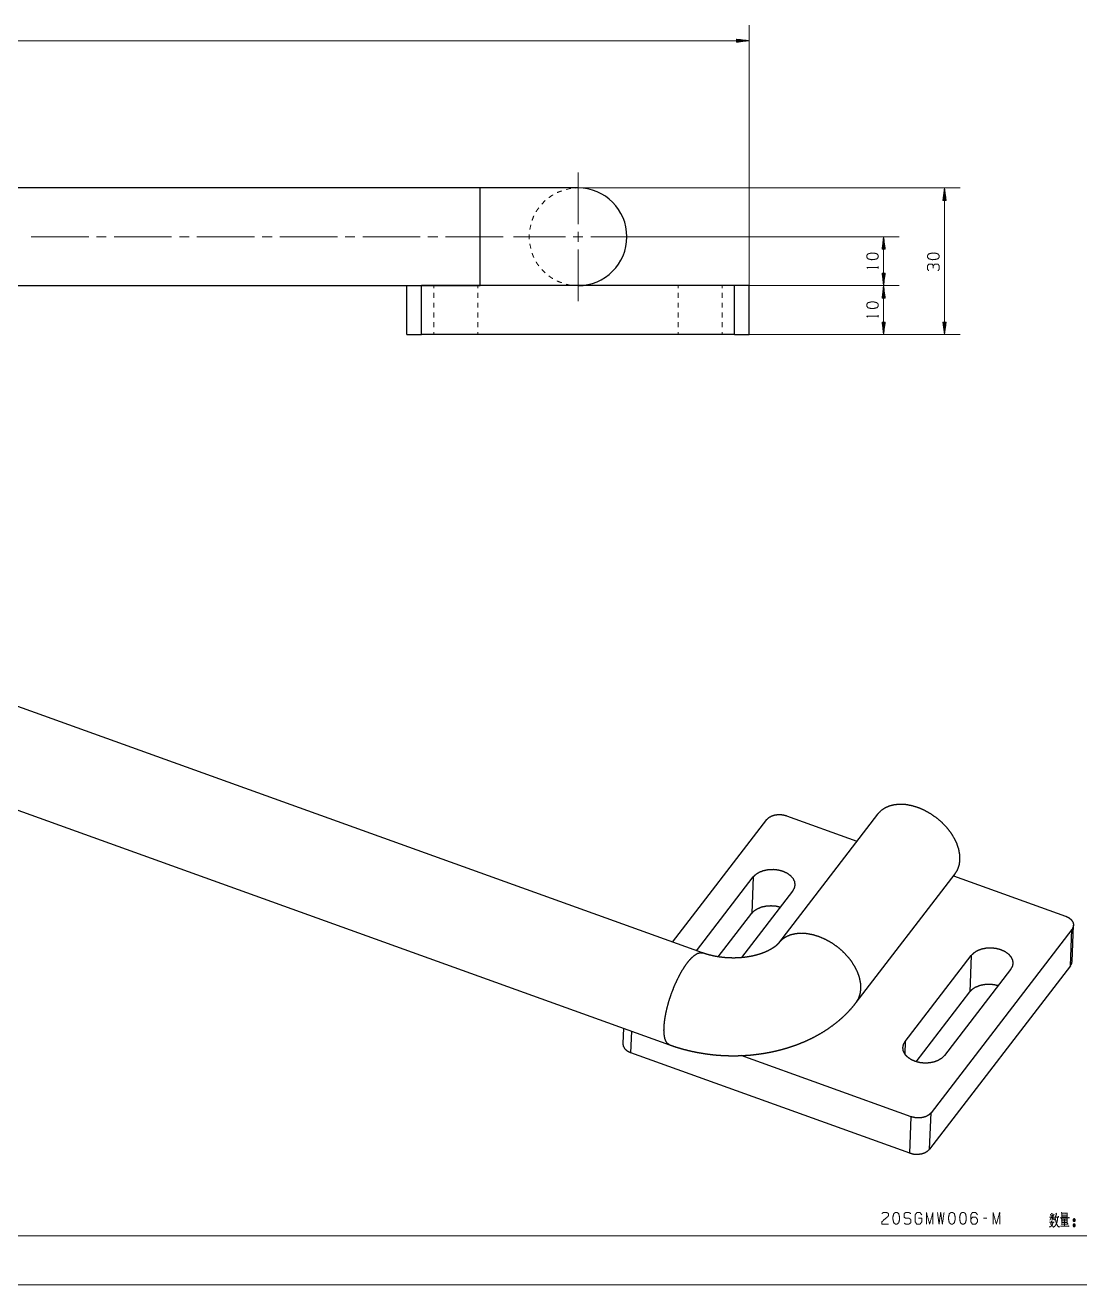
# Model space of a CAD drawing. Header units: millimetres. Extents: x 0 to 841, y 0 to 594.
# Drawn here: x 426.4 to 642.2, y 0 to 257.8 of the extents above; entities that cross this region are included whole.
import ezdxf

# ---------------------------------------------------------------- set-up
doc = ezdxf.new("R2010")
doc.units = ezdxf.units.MM
doc.layers.add('101', color=7, linetype='Continuous', true_color=0xffffff)

msp = doc.modelspace()

# ---------------------------------------------------------------- linework, layer by layer
at = {"layer": '101', "color": 22, "linetype": 'Continuous', "lineweight": 18}
for p, q in [((574.53, 204.51), (574.53, 257.82)), ((574.53, 254.64), (97.92, 254.64)), ((571.99, 254.98), (571.99, 254.31)), ((574.53, 254.64), (571.99, 254.98)), ((571.99, 254.97), (572.02, 254.97)), ((571.99, 254.97), (572.02, 254.97)), ((571.99, 254.92), (572.4, 254.92)), ((571.99, 254.87), (572.79, 254.87)), ((571.99, 254.82), (573.18, 254.82)), ((571.99, 254.77), (573.56, 254.77)), ((571.99, 254.72), (573.95, 254.72)), ((571.99, 254.67), (574.33, 254.67)), ((571.99, 254.31), (574.53, 254.64)), ((571.99, 254.62), (574.33, 254.62)), ((571.99, 254.57), (573.95, 254.57)), ((571.99, 254.52), (573.56, 254.52)), ((571.99, 254.47), (573.18, 254.47)), ((571.99, 254.41), (572.79, 254.41)), ((571.99, 254.36), (572.4, 254.36)), ((571.99, 254.31), (572.02, 254.31)), ((571.99, 254.31), (572.02, 254.31)), ((539.53, 224.51), (617.7, 224.51)), ((614.53, 224.51), (614.19, 221.97)), ((614.5, 221.97), (614.5, 224.31)), ((614.86, 221.97), (614.53, 224.51)), ((614.53, 224.51), (614.53, 194.51)), ((614.55, 221.97), (614.55, 224.31)), ((614.19, 221.97), (614.86, 221.97)), ((614.2, 221.97), (614.2, 222)), ((614.2, 221.97), (614.2, 222)), ((614.25, 221.97), (614.25, 222.38)), ((614.3, 221.97), (614.3, 222.77)), ((614.35, 221.97), (614.35, 223.16)), ((614.4, 221.97), (614.4, 223.54)), ((614.45, 221.97), (614.45, 223.93)), ((614.6, 221.97), (614.6, 223.93)), ((614.65, 221.97), (614.65, 223.54)), ((614.7, 221.97), (614.7, 223.16)), ((614.76, 221.97), (614.76, 222.77)), ((614.81, 221.97), (614.81, 222.38)), ((614.86, 221.97), (614.86, 222)), ((614.86, 221.97), (614.86, 222)), ((552.7, 214.51), (605.25, 214.51)), ((602.07, 214.51), (601.74, 211.97)), ((602.05, 211.97), (602.05, 214.31)), ((602.07, 214.51), (602.07, 204.51)), ((602.41, 211.97), (602.07, 214.51)), ((602.1, 211.97), (602.1, 214.31)), ((601.74, 211.97), (601.74, 212)), ((601.74, 211.97), (601.74, 212)), ((601.74, 211.97), (602.41, 211.97)), ((601.79, 211.97), (601.79, 212.38)), ((601.84, 211.97), (601.84, 212.77)), ((601.9, 211.97), (601.9, 213.16)), ((601.95, 211.97), (601.95, 213.54)), ((602, 211.97), (602, 213.93)), ((602.15, 211.97), (602.15, 213.93)), ((602.2, 211.97), (602.2, 213.54)), ((602.25, 211.97), (602.25, 213.16)), ((602.3, 211.97), (602.3, 212.77)), ((602.35, 211.97), (602.35, 212.38)), ((602.4, 211.97), (602.4, 212)), ((602.4, 211.97), (602.4, 212)), ((601.74, 207.05), (601.74, 207.01)), ((601.74, 207.05), (601.74, 207.01)), ((602.41, 207.05), (601.74, 207.05)), ((601.74, 207.05), (602.07, 204.51)), ((601.79, 207.05), (601.79, 206.63)), ((601.84, 207.05), (601.84, 206.24)), ((601.9, 207.05), (601.9, 205.86)), ((601.95, 207.05), (601.95, 205.47)), ((602, 207.05), (602, 205.09)), ((602.05, 207.05), (602.05, 204.7)), ((602.07, 204.51), (602.41, 207.05)), ((602.1, 207.05), (602.1, 204.7)), ((602.15, 207.05), (602.15, 205.09)), ((602.2, 207.05), (602.2, 205.47)), ((602.25, 207.05), (602.25, 205.86)), ((602.3, 207.05), (602.3, 206.24)), ((602.35, 207.05), (602.35, 206.63)), ((602.4, 207.05), (602.4, 207.01)), ((602.4, 207.05), (602.4, 207.01)), ((571.53, 204.51), (605.25, 204.51)), ((571.53, 204.51), (605.25, 204.51)), ((602.07, 204.51), (601.74, 201.97)), ((602, 201.97), (602, 203.93)), ((602.05, 201.97), (602.05, 204.31)), ((602.41, 201.97), (602.07, 204.51)), ((602.07, 204.51), (602.07, 194.51)), ((602.1, 201.97), (602.1, 204.31)), ((602.15, 201.97), (602.15, 203.93)), ((601.74, 201.97), (601.74, 202)), ((601.74, 201.97), (601.74, 202)), ((601.74, 201.97), (602.41, 201.97)), ((601.79, 201.97), (601.79, 202.38)), ((601.84, 201.97), (601.84, 202.77)), ((601.9, 201.97), (601.9, 203.16)), ((601.95, 201.97), (601.95, 203.54)), ((602.2, 201.97), (602.2, 203.54)), ((602.25, 201.97), (602.25, 203.16)), ((602.3, 201.97), (602.3, 202.77)), ((602.35, 201.97), (602.35, 202.38)), ((602.4, 201.97), (602.4, 202)), ((602.4, 201.97), (602.4, 202)), ((601.74, 197.05), (601.74, 197.01)), ((602.41, 197.05), (601.74, 197.05)), ((601.74, 197.05), (602.07, 194.51)), ((601.74, 197.05), (601.74, 197.01)), ((601.79, 197.05), (601.79, 196.63)), ((601.84, 197.05), (601.84, 196.24)), ((601.9, 197.05), (601.9, 195.86)), ((601.95, 197.05), (601.95, 195.47)), ((602, 197.05), (602, 195.09)), ((602.05, 197.05), (602.05, 194.7)), ((602.07, 194.51), (602.41, 197.05)), ((602.1, 197.05), (602.1, 194.7)), ((602.15, 197.05), (602.15, 195.09)), ((602.2, 197.05), (602.2, 195.47)), ((602.25, 197.05), (602.25, 195.86)), ((602.3, 197.05), (602.3, 196.24)), ((602.35, 197.05), (602.35, 196.63)), ((602.4, 197.05), (602.4, 197.01)), ((602.4, 197.05), (602.4, 197.01)), ((614.19, 197.05), (614.53, 194.51)), ((614.86, 197.05), (614.19, 197.05)), ((614.2, 197.05), (614.2, 197.01)), ((614.2, 197.05), (614.2, 197.01)), ((614.25, 197.05), (614.25, 196.63)), ((614.3, 197.05), (614.3, 196.24)), ((614.35, 197.05), (614.35, 195.86)), ((614.4, 197.05), (614.4, 195.47)), ((614.45, 197.05), (614.45, 195.09)), ((614.5, 197.05), (614.5, 194.7)), ((614.53, 194.51), (614.86, 197.05)), ((614.55, 197.05), (614.55, 194.7)), ((614.6, 197.05), (614.6, 195.09)), ((614.65, 197.05), (614.65, 195.47)), ((614.7, 197.05), (614.7, 195.86)), ((614.76, 197.05), (614.76, 196.24)), ((614.81, 197.05), (614.81, 196.63)), ((614.86, 197.05), (614.86, 197.01)), ((614.86, 197.05), (614.86, 197.01)), ((571.53, 194.51), (605.25, 194.51)), ((571.53, 194.51), (617.7, 194.51))]:
    msp.add_line(p, q, dxfattribs=at)
at = {"layer": '101', "color": 151, "linetype": 'Continuous', "lineweight": 18}
for p, q in [((539.53, 217.1), (539.53, 227.68)), ((427.63, 214.51), (439.41, 214.51)), ((441, 214.51), (443, 214.51)), ((444.59, 214.51), (456.37, 214.51)), ((457.95, 214.51), (459.96, 214.51)), ((461.55, 214.51), (473.33, 214.51)), ((474.91, 214.51), (476.92, 214.51)), ((478.51, 214.51), (490.28, 214.51)), ((491.87, 214.51), (493.88, 214.51)), ((495.47, 214.51), (507.24, 214.51)), ((508.83, 214.51), (510.84, 214.51)), ((536.94, 214.51), (526.35, 214.51)), ((538.52, 214.51), (540.53, 214.51)), ((539.53, 213.5), (539.53, 215.51)), ((542.12, 214.51), (552.7, 214.51)), ((539.53, 211.92), (539.53, 201.33))]:
    msp.add_line(p, q, dxfattribs=at)
at = {"layer": '101', "color": 203, "linetype": 'Continuous', "lineweight": 25}
for p, q in [((519.53, 224.51), (194.89, 224.51)), ((194.89, 204.51), (519.53, 204.51)), ((504.53, 194.51), (504.53, 204.51)), ((571.53, 204.51), (507.53, 204.51)), ((507.53, 194.51), (507.53, 204.51)), ((571.53, 194.51), (571.53, 204.51)), ((574.53, 194.51), (574.53, 204.51)), ((571.53, 194.51), (507.53, 194.51)), ((565.02, 67.94), (275.38, 172.19)), ((268.6, 153.37), (558.25, 49.12)), ((600.84, 96.34), (580.56, 69.93)), ((582.18, 96.02), (596.61, 90.83)), ((558.89, 70.14), (578.15, 95.22)), ((563.79, 68.38), (575.4, 83.48)), ((575.4, 83.48), (575.1, 76.05)), ((596.42, 57.75), (616.7, 84.15)), ((616.37, 83.72), (639.28, 75.47)), ((583.43, 80.59), (572.95, 66.96)), ((568.24, 67.12), (575.1, 76.05)), ((640.6, 72.74), (611.76, 35.19)), ((640.31, 65.31), (640.6, 72.74)), ((640.63, 66.15), (640.92, 73.59)), ((606.49, 49.82), (620.01, 67.43)), ((620.01, 67.43), (619.71, 59.99)), ((640.31, 65.31), (611.46, 27.76)), ((628.04, 64.54), (614.52, 46.93)), ((608.7, 45.66), (619.71, 59.99)), ((548.81, 52.51), (548.69, 49.39)), ((550.33, 47.51), (550.51, 51.9)), ((606.49, 49.82), (606.38, 47.26)), ((607.44, 26.96), (550.33, 47.51)), ((607.73, 34.39), (572.93, 46.92)), ((607.44, 26.96), (607.73, 34.39)), ((611.46, 27.76), (611.76, 35.19))]:
    msp.add_line(p, q, dxfattribs=at)
at = {"layer": '101', "color": 53, "linetype": 'Continuous', "lineweight": 18}
for p, q in [((538.06, 224.4), (537.1, 224.19)), ((539.53, 224.51), (539.04, 224.47)), ((532.82, 221.91), (532.13, 221.21)), ((529.85, 216.93), (529.64, 215.97)), ((529.56, 215), (529.53, 214.51)), ((529.53, 214.51), (529.56, 214.02)), ((529.64, 213.04), (529.85, 212.08)), ((532.13, 207.8), (532.82, 207.11)), ((510.03, 204.51), (510.03, 204.01)), ((519.03, 204.51), (519.03, 204.01)), ((537.1, 204.83), (538.06, 204.62)), ((539.04, 204.54), (539.53, 204.51)), ((560.03, 204.51), (560.03, 204.01)), ((569.03, 204.51), (569.03, 204.01)), ((510.03, 203.01), (510.03, 202.01)), ((519.03, 203.01), (519.03, 202.01)), ((560.03, 203.01), (560.03, 202.01)), ((569.03, 203.01), (569.03, 202.01)), ((510.03, 201.01), (510.03, 200.01)), ((510.03, 199.01), (510.03, 198.01)), ((519.03, 201.01), (519.03, 200.01)), ((519.03, 199.01), (519.03, 198.01)), ((560.03, 201.01), (560.03, 200.01)), ((560.03, 199.01), (560.03, 198.01)), ((569.03, 201.01), (569.03, 200.01)), ((569.03, 199.01), (569.03, 198.01)), ((510.03, 197.01), (510.03, 196.01)), ((519.03, 197.01), (519.03, 196.01)), ((560.03, 197.01), (560.03, 196.01)), ((569.03, 197.01), (569.03, 196.01)), ((510.03, 195.01), (510.03, 194.51)), ((519.03, 195.01), (519.03, 194.51)), ((560.03, 195.01), (560.03, 194.51)), ((569.03, 195.01), (569.03, 194.51))]:
    msp.add_line(p, q, dxfattribs=at)
at = {"layer": '101', "color": 72, "linetype": 'Continuous', "lineweight": 18}
for p, q in [((600.98, 208.03), (600.98, 208.45)), ((600.98, 198.03), (600.98, 198.45)), ((623.2, 13.63), (622.53, 13.63)), ((636.38, 13.73), (636.06, 13.23)), ((636.19, 14.43), (636.35, 14.08)), ((636.61, 13.7), (636.89, 13.38)), ((636.93, 14.48), (636.7, 14.08)), ((636.03, 12.85), (636.95, 12.85))]:
    msp.add_line(p, q, dxfattribs=at)
at = {"layer": '101', "color": 133, "linetype": 'Continuous', "lineweight": 18}
for p, q in [((25, 10), (831, 10)), ((0, 0), (841, 0))]:
    msp.add_line(p, q, dxfattribs=at)
at = {"layer": '101', "color": 203, "linetype": 'Continuous', "lineweight": 25}
msp.add_arc((539.53, 214.51), 10, 270, 90, dxfattribs=at)
for points, knots in [([(519.53, 204.51), (519.53, 204.91), (519.53, 206.09), (519.53, 207.96), (519.53, 210.35), (519.53, 213.08), (519.53, 215.93), (519.53, 218.66), (519.53, 221.06), (519.53, 222.92), (519.53, 224.1), (519.53, 224.51)], [0, 0, 0.020253, 0.079373, 0.172569, 0.292292, 0.428842, 0.571157, 0.707707, 0.82743, 0.920626, 0.979746, 1, 1]), ([(539.53, 224.51), (539.09, 224.51), (538.55, 224.51), (536.85, 224.51), (535.71, 224.51), (532.91, 224.51), (529.53, 224.51), (525.71, 224.51), (521.62, 224.51), (519.53, 224.51)], [0, 0, 0.021853, 0.048944, 0.133974, 0.190984, 0.330869, 0.5, 0.690984, 0.895471, 1, 1]), ([(574.53, 204.51), (574.42, 204.51), (573.65, 204.51), (572.3, 204.51), (571.53, 204.51)], [0, 0, 0.034079, 0.292888, 0.741177, 1, 1]), ([(504.53, 194.51), (504.93, 194.51), (506.03, 194.51), (507.53, 194.51)], [0, 0, 0.133975, 0.5, 1, 1]), ([(571.53, 194.51), (572.3, 194.51), (573.65, 194.51), (574.42, 194.51), (574.53, 194.51)], [0, 0, 0.258823, 0.707112, 0.965921, 1, 1]), ([(616.7, 84.15), (617.21, 84.98), (617.54, 85.9), (617.69, 86.92), (617.66, 88.01), (617.45, 89.14), (617.06, 90.29), (616.51, 91.44), (615.79, 92.57), (614.94, 93.65), (613.96, 94.66), (612.87, 95.58), (611.7, 96.39), (610.47, 97.08), (609.21, 97.63), (607.93, 98.03), (606.68, 98.27), (605.46, 98.34), (604.32, 98.25), (603.26, 98), (602.32, 97.59), (601.51, 97.03), (600.84, 96.34)], [0, 0, 0.036327, 0.073518, 0.112317, 0.153255, 0.196628, 0.242505, 0.290756, 0.341089, 0.39309, 0.44625, 0.500005, 0.55376, 0.60692, 0.658919, 0.709251, 0.7575, 0.803376, 0.846749, 0.887685, 0.926482, 0.963673, 1, 1]), ([(578.15, 95.22), (578.59, 95.65), (579.18, 95.98), (579.89, 96.19), (580.66, 96.27), (581.44, 96.21), (582.18, 96.02)], [0, 0, 0.140641, 0.296756, 0.466268, 0.644286, 0.824439, 1, 1]), ([(575.4, 83.48), (575.95, 84.03), (576.67, 84.49), (577.54, 84.81), (578.49, 85), (579.5, 85.04), (580.49, 84.93), (581.44, 84.68), (582.28, 84.29), (582.98, 83.79), (583.5, 83.2), (583.81, 82.55), (583.91, 81.88), (583.78, 81.22), (583.43, 80.59)], [0, 0, 0.065643, 0.137541, 0.215232, 0.297307, 0.381763, 0.466302, 0.54861, 0.626655, 0.698983, 0.765051, 0.825582, 0.882745, 0.939787, 1, 1]), ([(575.1, 76.05), (575.63, 76.58), (576.32, 77.02), (577.14, 77.35), (578.06, 77.55), (579.02, 77.61), (579.99, 77.54), (580.91, 77.32)], [0, 0, 0.119614, 0.250227, 0.391162, 0.540144, 0.693867, 0.848469, 1, 1]), ([(639.28, 75.47), (639.93, 75.16), (640.44, 74.75), (640.78, 74.27), (640.92, 73.75), (640.86, 73.23), (640.6, 72.74)], [0, 0, 0.200675, 0.383646, 0.548051, 0.698569, 0.845278, 1, 1]), ([(580.56, 69.93), (580.53, 69.89), (580.49, 69.84), (580.38, 69.72), (580.25, 69.59), (580.1, 69.45), (579.93, 69.3), (579.72, 69.15), (579.5, 68.99), (579.24, 68.82), (578.96, 68.65), (578.66, 68.49), (578.33, 68.32), (577.97, 68.16), (577.59, 68), (577.19, 67.85), (576.77, 67.7), (576.32, 67.57), (575.86, 67.44), (575.38, 67.32), (574.88, 67.22), (574.37, 67.13), (573.84, 67.05), (573.31, 66.99), (572.76, 66.94), (572.2, 66.91), (571.64, 66.89), (571.08, 66.89), (570.51, 66.9), (569.95, 66.93), (569.38, 66.98), (568.82, 67.04), (568.27, 67.12), (567.73, 67.21), (567.19, 67.32), (566.67, 67.44), (566.16, 67.57), (565.7, 67.71), (565.25, 67.86), (565.14, 67.9), (565.02, 67.94)], [0, 0, 0.003485, 0.007404, 0.016721, 0.027875, 0.040369, 0.054583, 0.070103, 0.087202, 0.105641, 0.125517, 0.146749, 0.169274, 0.193102, 0.218073, 0.24429, 0.271502, 0.299873, 0.329087, 0.359336, 0.390278, 0.422102, 0.454466, 0.487527, 0.520975, 0.554917, 0.589093, 0.623547, 0.658078, 0.692661, 0.727163, 0.761474, 0.795548, 0.829194, 0.862443, 0.895046, 0.9271, 0.956538, 0.985338, 0.992691, 1, 1]), ([(596.42, 57.75), (596.93, 58.57), (597.26, 59.5), (597.41, 60.51), (597.38, 61.59), (597.17, 62.72), (596.79, 63.87), (596.23, 65.02), (595.52, 66.15), (594.67, 67.23), (593.69, 68.24), (592.61, 69.16), (591.44, 69.98), (590.21, 70.66), (588.95, 71.21), (587.68, 71.61), (586.42, 71.86), (585.21, 71.94), (584.06, 71.85), (583.01, 71.61), (582.06, 71.2), (581.25, 70.65), (580.58, 69.95)], [0, 0, 0.036315, 0.073494, 0.112273, 0.153187, 0.196531, 0.242374, 0.29059, 0.340888, 0.392856, 0.445989, 0.499726, 0.55347, 0.606631, 0.658644, 0.709, 0.757285, 0.803206, 0.846628, 0.887615, 0.926453, 0.963671, 1, 1]), ([(558.25, 49.12), (557.86, 49.37), (557.54, 49.8), (557.31, 50.41), (557.17, 51.19), (557.12, 52.12), (557.16, 53.18), (557.29, 54.34), (557.51, 55.59), (557.81, 56.9), (558.19, 58.25), (558.65, 59.6), (559.16, 60.93), (559.72, 62.2), (560.32, 63.41), (560.95, 64.51), (561.59, 65.5), (562.23, 66.34), (562.87, 67.02), (563.47, 67.53), (564.04, 67.86), (564.56, 67.99), (565.02, 67.94)], [0, 0, 0.020968, 0.045252, 0.074885, 0.110677, 0.152703, 0.200601, 0.253726, 0.311239, 0.372158, 0.435403, 0.499829, 0.56426, 0.627519, 0.68846, 0.746003, 0.799165, 0.847107, 0.88918, 0.925021, 0.954698, 0.97902, 1, 1]), ([(620.01, 67.43), (620.56, 67.98), (621.28, 68.43), (622.15, 68.76), (623.1, 68.95), (624.11, 68.99), (625.1, 68.88), (626.05, 68.62), (626.89, 68.23), (627.59, 67.73), (628.11, 67.14), (628.42, 66.5), (628.52, 65.82), (628.39, 65.16), (628.04, 64.54)], [0, 0, 0.065645, 0.137543, 0.215231, 0.297306, 0.381763, 0.466301, 0.54861, 0.626658, 0.698982, 0.765051, 0.825582, 0.882745, 0.939787, 1, 1]), ([(640.31, 65.31), (640.54, 65.72), (640.63, 66.15)], [0, 0, 0.513481, 1, 1]), ([(619.71, 59.99), (620.24, 60.53), (620.93, 60.97), (621.75, 61.29), (622.67, 61.49), (623.63, 61.56), (624.6, 61.48), (625.52, 61.26)], [0, 0, 0.119614, 0.250227, 0.391162, 0.540144, 0.693867, 0.848469, 1, 1]), ([(558.25, 49.12), (558.77, 48.94), (559.29, 48.76), (560.21, 48.47), (561.14, 48.21), (562.08, 47.97), (563.03, 47.76), (563.99, 47.56), (564.95, 47.4), (565.91, 47.25), (566.89, 47.13), (567.86, 47.03), (568.84, 46.96), (569.82, 46.91), (570.8, 46.89), (571.79, 46.89), (572.77, 46.91), (573.75, 46.96), (574.73, 47.03), (575.7, 47.13), (576.67, 47.25), (577.64, 47.4), (578.59, 47.57), (579.55, 47.76), (580.49, 47.98), (581.42, 48.22), (582.35, 48.49), (583.26, 48.79), (584.17, 49.1), (585.06, 49.45), (585.93, 49.81), (586.8, 50.2), (587.64, 50.62), (588.47, 51.06), (589.28, 51.52), (590.06, 52), (590.83, 52.51), (591.57, 53.04), (592.3, 53.59), (592.99, 54.16), (593.66, 54.75), (594.3, 55.35), (594.92, 55.98), (595.5, 56.62), (596.06, 57.28), (596.24, 57.52), (596.42, 57.75)], [0, 0, 0.013225, 0.026477, 0.049629, 0.072873, 0.096159, 0.119517, 0.142924, 0.166387, 0.189885, 0.213421, 0.236981, 0.26056, 0.284155, 0.307746, 0.331347, 0.354927, 0.378503, 0.402039, 0.425565, 0.449033, 0.472485, 0.495862, 0.519217, 0.542482, 0.565715, 0.588848, 0.611936, 0.634915, 0.657834, 0.68064, 0.703358, 0.725963, 0.748444, 0.770814, 0.793022, 0.815126, 0.837026, 0.858833, 0.880393, 0.901871, 0.923065, 0.944193, 0.965009, 0.985769, 0.992887, 1, 1]), ([(548.69, 49.39), (548.79, 48.83), (549.11, 48.3), (549.64, 47.85), (550.33, 47.51)], [0, 0, 0.214856, 0.448292, 0.710153, 1, 1]), ([(614.52, 46.93), (613.96, 46.38), (613.24, 45.93), (612.38, 45.6), (611.42, 45.41), (610.42, 45.37), (609.42, 45.48), (608.47, 45.74), (607.63, 46.13), (606.93, 46.63), (606.41, 47.21), (606.1, 47.86), (606, 48.53), (606.14, 49.2), (606.49, 49.82)], [0, 0, 0.065643, 0.137541, 0.215232, 0.297307, 0.381763, 0.466302, 0.54861, 0.626655, 0.698982, 0.765051, 0.825582, 0.882745, 0.939787, 1, 1]), ([(611.76, 35.19), (611.32, 34.77), (610.73, 34.44), (610.02, 34.23), (609.25, 34.15), (608.47, 34.21), (607.73, 34.39)], [0, 0, 0.140642, 0.296765, 0.466268, 0.644286, 0.82444, 1, 1]), ([(607.44, 26.96), (608.17, 26.77), (608.96, 26.72), (609.72, 26.8), (610.43, 27.01), (611.02, 27.34), (611.46, 27.76)], [0, 0, 0.17556, 0.355714, 0.533731, 0.703244, 0.859358, 1, 1])]:
    msp.add_open_spline(points, degree=1, knots=knots, dxfattribs=at)
at = {"layer": '101', "color": 53, "linetype": 'Continuous', "lineweight": 18}
for points, knots in [([(534.39, 223.07), (534.12, 222.92), (533.59, 222.52)], [0, 0, 0.318182, 1, 1]), ([(536.17, 223.9), (535.37, 223.6), (535.26, 223.54)], [0, 0, 0.863633, 1, 1]), ([(531.52, 220.45), (531.11, 219.91), (530.96, 219.64)], [0, 0, 0.681824, 1, 1]), ([(530.49, 218.78), (530.43, 218.66), (530.13, 217.87)], [0, 0, 0.136379, 1, 1]), ([(530.13, 211.15), (530.43, 210.35), (530.49, 210.24)], [0, 0, 0.863621, 1, 1]), ([(530.96, 209.37), (531.11, 209.1), (531.52, 208.56)], [0, 0, 0.318176, 1, 1]), ([(533.59, 206.49), (534.12, 206.09), (534.39, 205.94)], [0, 0, 0.681824, 1, 1]), ([(535.26, 205.47), (535.37, 205.41), (536.17, 205.11)], [0, 0, 0.136367, 1, 1])]:
    msp.add_open_spline(points, degree=1, knots=knots, dxfattribs=at)
at = {"layer": '101', "color": 151, "linetype": 'Continuous', "lineweight": 18}
msp.add_open_spline([(512.42, 214.51), (521.03, 214.51), (524.2, 214.51)], degree=1, knots=[0, 0, 0.730408, 1, 1], dxfattribs=at)
at = {"layer": '101', "color": 72, "linetype": 'Continuous', "lineweight": 18}
for points, knots in [([(600.98, 210.67), (600.73, 211.01), (600.03, 211.19), (599.56, 211.19), (598.83, 211.01), (598.61, 210.67), (598.61, 210.34), (598.83, 210), (599.56, 209.82), (600.03, 209.84), (600.73, 210), (600.98, 210.34), (600.98, 210.67)], [0, 0, 0.067523, 0.183968, 0.260581, 0.380941, 0.446139, 0.500306, 0.565504, 0.685864, 0.762531, 0.87831, 0.945834, 1, 1]), ([(613.43, 210.67), (613.18, 211.01), (612.48, 211.19), (612.01, 211.19), (611.28, 211.01), (611.06, 210.67), (611.06, 210.34), (611.28, 210), (612.01, 209.82), (612.48, 209.84), (613.18, 210), (613.43, 210.34), (613.43, 210.67)], [0, 0, 0.067524, 0.183969, 0.260583, 0.380944, 0.446139, 0.500306, 0.565501, 0.685862, 0.762529, 0.878309, 0.945833, 1, 1]), ([(612.23, 208.57), (612.01, 208.91), (611.28, 208.91), (611.06, 208.57), (611.06, 207.88), (611.28, 207.55)], [0, 0, 0.153877, 0.429857, 0.583725, 0.846132, 1, 1]), ([(613.21, 207.57), (613.43, 207.88), (613.43, 208.57), (613.21, 208.91), (612.48, 208.91), (612.23, 208.57), (612.23, 208.06)], [0, 0, 0.124115, 0.34369, 0.472443, 0.703375, 0.836726, 1, 1]), ([(598.81, 208.1), (598.61, 208.24), (600.98, 208.24)], [0, 0, 0.093493, 1, 1]), ([(600.98, 200.67), (600.73, 201.01), (600.03, 201.19), (599.56, 201.19), (598.83, 201.01), (598.61, 200.67), (598.61, 200.34), (598.83, 200), (599.56, 199.82), (600.03, 199.84), (600.73, 200), (600.98, 200.34), (600.98, 200.67)], [0, 0, 0.067526, 0.18397, 0.260583, 0.380943, 0.446144, 0.500307, 0.565508, 0.685866, 0.762533, 0.878311, 0.945837, 1, 1]), ([(598.81, 198.1), (598.61, 198.24), (600.98, 198.24)], [0, 0, 0.093489, 1, 1]), ([(601.7, 14.58), (602.02, 14.8), (602.71, 14.8), (603.05, 14.58), (603.05, 14.1), (601.69, 12.9), (601.7, 12.43), (603.05, 12.43)], [0, 0, 0.069693, 0.192976, 0.265276, 0.350227, 0.674738, 0.759749, 1, 1]), ([(604.81, 12.43), (605.15, 12.68), (605.32, 13.38), (605.32, 13.85), (605.15, 14.58), (604.81, 14.8), (604.48, 14.8), (604.14, 14.58), (603.96, 13.85), (603.98, 13.38), (604.14, 12.68), (604.48, 12.43), (604.81, 12.43)], [0, 0, 0.06753, 0.183975, 0.260587, 0.380946, 0.446148, 0.500311, 0.565508, 0.685866, 0.762532, 0.878313, 0.945837, 1, 1]), ([(606.24, 12.65), (606.58, 12.43), (607.26, 12.43), (607.6, 12.68), (607.6, 13.38), (607.26, 13.63), (606.59, 13.63), (606.24, 13.85), (606.24, 14.58), (606.59, 14.8), (607.26, 14.8), (607.6, 14.58)], [0, 0, 0.068034, 0.184052, 0.25452, 0.372335, 0.442803, 0.555843, 0.62637, 0.748393, 0.81892, 0.93196, 1, 1]), ([(609.21, 13.63), (609.88, 13.63), (609.88, 12.9), (609.54, 12.43), (608.85, 12.43), (608.52, 12.9), (608.52, 14.33), (608.87, 14.8), (609.52, 14.8), (609.86, 14.33)], [0, 0, 0.103293, 0.214793, 0.304258, 0.410272, 0.499737, 0.718894, 0.809957, 0.910535, 1, 1]), ([(610.81, 12.43), (610.81, 14.8), (611.48, 12.43), (612.15, 14.8), (612.15, 12.43)], [0, 0, 0.245192, 0.499999, 0.754808, 1, 1]), ([(613.09, 14.8), (613.4, 12.43), (613.74, 14.8), (614.09, 12.43), (614.43, 14.8)], [0, 0, 0.249745, 0.499742, 0.750003, 1, 1]), ([(616.19, 12.43), (616.53, 12.68), (616.71, 13.38), (616.71, 13.85), (616.53, 14.58), (616.19, 14.8), (615.86, 14.8), (615.52, 14.58), (615.35, 13.85), (615.36, 13.38), (615.52, 12.68), (615.86, 12.43), (616.19, 12.43)], [0, 0, 0.06753, 0.183975, 0.260587, 0.380946, 0.446148, 0.500311, 0.565508, 0.685866, 0.762532, 0.878313, 0.945837, 1, 1]), ([(618.47, 12.43), (618.81, 12.68), (618.98, 13.38), (618.98, 13.85), (618.81, 14.58), (618.47, 14.8), (618.13, 14.8), (617.8, 14.58), (617.62, 13.85), (617.64, 13.38), (617.8, 12.68), (618.13, 12.43), (618.47, 12.43)], [0, 0, 0.067525, 0.183972, 0.260585, 0.380946, 0.446143, 0.500306, 0.565503, 0.685864, 0.76253, 0.878312, 0.945837, 1, 1]), ([(619.92, 13.38), (620.23, 13.85), (620.92, 13.85), (621.26, 13.38), (621.26, 12.9), (620.92, 12.43), (620.23, 12.43), (619.92, 12.9), (619.92, 14.33), (620.23, 14.8), (620.92, 14.8), (621.26, 14.33)], [0, 0, 0.076964, 0.169762, 0.248073, 0.312018, 0.39033, 0.483127, 0.560091, 0.751927, 0.828891, 0.921688, 1, 1]), ([(624.47, 12.43), (624.47, 14.8), (625.14, 12.43), (625.81, 14.8), (625.81, 12.43)], [0, 0, 0.245192, 0.5, 0.754808, 1, 1]), ([(636.43, 14.63), (636.59, 14.55), (636.52, 14.6), (636.52, 13.2), (636.52, 13.85), (636.03, 13.85), (637.02, 13.85)], [0, 0, 0.046317, 0.069121, 0.437819, 0.609, 0.739333, 1, 1]), ([(636.47, 13.1), (636.26, 12.4), (636.79, 11.83)], [0, 0, 0.483238, 1, 1]), ([(637.64, 13.73), (637.64, 13.43), (637.6, 13.1), (637.51, 12.75), (637.37, 12.4), (637.21, 12.15), (637.04, 11.93), (636.79, 11.78)], [0, 0, 0.134096, 0.280225, 0.441582, 0.61031, 0.742762, 0.870651, 1, 1]), ([(637.32, 14.65), (637.48, 14.48), (637.42, 14.53), (637.02, 13.25)], [0, 0, 0.143541, 0.187764, 1, 1]), ([(637.21, 13.5), (637.27, 13.25), (637.32, 12.95), (637.42, 12.6), (637.57, 12.25), (637.73, 11.98), (637.95, 11.8), (638.01, 11.98)], [0, 0, 0.122117, 0.267686, 0.44244, 0.622812, 0.774618, 0.912629, 1, 1]), ([(637.28, 13.83), (637.88, 13.83), (637.85, 14.03), (637.78, 13.9)], [0, 0, 0.63415, 0.848467, 1, 1]), ([(638.18, 13.68), (640.07, 13.68), (639.98, 13.83), (639.9, 13.68)], [0, 0, 0.844516, 0.922253, 1, 1]), ([(638.46, 13.58), (638.5, 13.45), (638.5, 12.63), (638.5, 12.75), (639.63, 12.75), (639.63, 12.63), (639.63, 13.55), (639.63, 13.43), (638.5, 13.43), (638.5, 13.08), (639.63, 13.08), (639.06, 13.08), (639.06, 13.43), (639.06, 11.93), (639.06, 12.38), (638.39, 12.38), (639.81, 12.38), (639.72, 12.53), (639.65, 12.38)], [0, 0, 0.011506, 0.084582, 0.095654, 0.195853, 0.206925, 0.288858, 0.29993, 0.400129, 0.43113, 0.531329, 0.581427, 0.612429, 0.745293, 0.785152, 0.844646, 0.969892, 0.985312, 1, 1]), ([(638.41, 14.83), (638.5, 14.65), (638.5, 13.8), (638.5, 13.93), (639.59, 13.93), (639.59, 13.78), (639.59, 14.75), (639.59, 14.63), (638.5, 14.63), (639.59, 14.63), (639.59, 14.25), (638.5, 14.25)], [0, 0, 0.027305, 0.145697, 0.163108, 0.315746, 0.336639, 0.472442, 0.489852, 0.642491, 0.795129, 0.847361, 1, 1]), ([(641.13, 13.55), (640.97, 13.55), (640.83, 13.35), (640.83, 13.13), (640.97, 12.93), (641.13, 12.93), (641.27, 13.13), (641.27, 13.35), (641.13, 13.55)], [0, 0, 0.091014, 0.231143, 0.35987, 0.5, 0.591014, 0.731143, 0.85987, 1, 1]), ([(641.13, 13.13), (641.13, 13.35), (640.97, 13.35)], [0, 0, 0.585813, 1, 1]), ([(640.97, 13.13), (641.13, 13.13), (640.97, 13.35), (640.97, 13.13)], [0, 0, 0.241164, 0.658904, 1, 1]), ([(636.77, 12.78), (636.63, 12.48), (636.54, 12.25), (636.38, 12.03), (636.22, 11.9), (635.96, 11.85)], [0, 0, 0.251061, 0.434038, 0.642626, 0.795773, 1, 1]), ([(638.29, 11.98), (640, 11.98), (639.91, 12.08), (639.84, 11.93)], [0, 0, 0.851382, 0.917645, 1, 1]), ([(641.27, 12.28), (641.13, 12.5), (640.97, 12.5), (640.83, 12.28), (640.83, 12.08), (640.97, 11.85), (641.13, 11.85), (641.27, 12.08), (641.27, 12.28)], [0, 0, 0.149197, 0.238513, 0.38771, 0.5, 0.649197, 0.738513, 0.88771, 1, 1]), ([(641.13, 12.28), (640.97, 12.28), (641.13, 12.08), (641.13, 12.28)], [0, 0, 0.258823, 0.674603, 1, 1]), ([(640.97, 12.28), (640.97, 12.08), (641.13, 12.08)], [0, 0, 0.556977, 1, 1])]:
    msp.add_open_spline(points, degree=1, knots=knots, dxfattribs=at)

doc.saveas('drawing.dxf')
